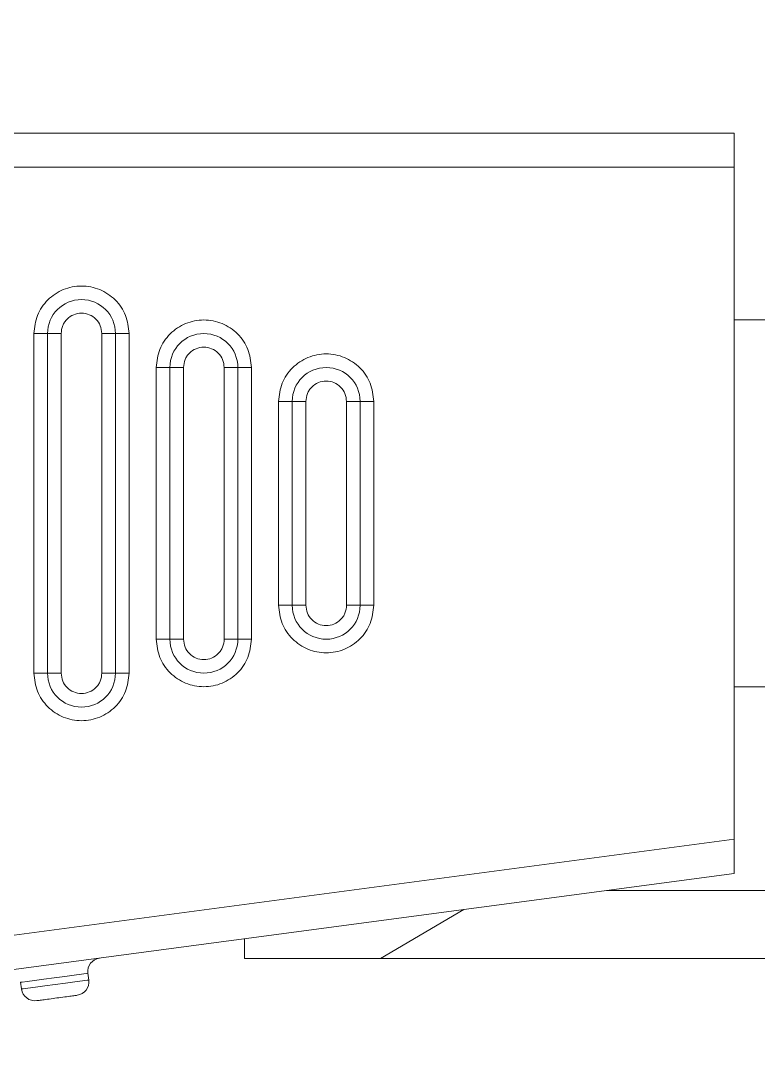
# Model space of a CAD drawing. Header units: inches. Extents: x 0.54 to 10.46, y 0.74 to 7.76.
# Drawn here: x 6.6504 to 6.8419, y 4.8742 to 5.1416 of the extents above; entities that cross this region are included whole.
import ezdxf

# ---------------------------------------------------------------- set-up
doc = ezdxf.new("R2010")
doc.units = ezdxf.units.IN
doc.header["$MEASUREMENT"] = 0
doc.layers.add('BG', color=7, linetype='Continuous')
doc.layers.add('MCG-INT-4FT', color=7, linetype='Continuous')

# ---------------------------------------------------------------- blocks, each defined once
blk = doc.blocks.new('block 2')
at = {"layer": 'BG', "true_color": 0xffffff}
h = blk.add_hatch(color=7, dxfattribs=at)
h.dxf.hatch_style = 2
edge = h.paths.add_edge_path()
edge.add_spline(control_points=[(10.29599, 0.90612), (10.29599, 0.90612), (0.87112, 0.90612), (0.87112, 0.90612), (0.87016, 0.90612), (0.86938, 0.90689), (0.86938, 0.90785), (0.86938, 0.90785), (0.86938, 7.59215), (0.86938, 7.59215), (0.86938, 7.59311), (0.87016, 7.59389), (0.87112, 7.59389), (0.87112, 7.59389), (10.29599, 7.59389), (10.29599, 7.59389), (10.29696, 7.59389), (10.29773, 7.59311), (10.29773, 7.59215), (10.29773, 7.59215), (10.29773, 0.90785), (10.29773, 0.90785), (10.29773, 0.90689), (10.29696, 0.90612), (10.29599, 0.90612)], knot_values=[0, 0, 0, 0, 1, 1, 1, 2, 2, 2, 3, 3, 3, 4, 4, 4, 5, 5, 5, 6, 6, 6, 7, 7, 7, 8, 8, 8, 8], degree=3, periodic=1)
h.paths.add_polyline_path([(0.87286, 0.90959), (10.29426, 0.90959), (10.29426, 7.59042), (0.87286, 7.59042)])
at = {"layer": 'BG', "lineweight": 0}
blk.add_open_spline([(10.29599, 0.90612), (10.29599, 0.90612), (0.87112, 0.90612), (0.87112, 0.90612), (0.87016, 0.90612), (0.86938, 0.90689), (0.86938, 0.90785), (0.86938, 0.90785), (0.86938, 7.59215), (0.86938, 7.59215), (0.86938, 7.59311), (0.87016, 7.59389), (0.87112, 7.59389), (0.87112, 7.59389), (10.29599, 7.59389), (10.29599, 7.59389), (10.29696, 7.59389), (10.29773, 7.59311), (10.29773, 7.59215), (10.29773, 7.59215), (10.29773, 0.90785), (10.29773, 0.90785), (10.29773, 0.90689), (10.29696, 0.90612), (10.29599, 0.90612)], degree=3, knots=[0, 0, 0, 0, 1, 1, 1, 2, 2, 2, 3, 3, 3, 4, 4, 4, 5, 5, 5, 6, 6, 6, 7, 7, 7, 8, 8, 8, 8], dxfattribs=at)
blk = doc.blocks.new('block 62')
at = {"layer": 'BG', "true_color": 0xffffff}
h = blk.add_hatch(color=7, dxfattribs=at)
h.dxf.hatch_style = 2
edge = h.paths.add_edge_path()
edge.add_spline(control_points=[(10.46309, 0.739), (10.46309, 0.739), (0.53691, 0.739), (0.53691, 0.739), (0.53595, 0.739), (0.53517, 0.73978), (0.53517, 0.74074), (0.53517, 0.74074), (0.53517, 7.75926), (0.53517, 7.75926), (0.53517, 7.76022), (0.53595, 7.761), (0.53691, 7.761), (0.53691, 7.761), (10.46309, 7.761), (10.46309, 7.761), (10.46406, 7.761), (10.46483, 7.76022), (10.46483, 7.75926), (10.46483, 7.75926), (10.46483, 0.74074), (10.46483, 0.74074), (10.46483, 0.73978), (10.46406, 0.739), (10.46309, 0.739)], knot_values=[0, 0, 0, 0, 1, 1, 1, 2, 2, 2, 3, 3, 3, 4, 4, 4, 5, 5, 5, 6, 6, 6, 7, 7, 7, 8, 8, 8, 8], degree=3, periodic=1)
h.paths.add_polyline_path([(0.53864, 0.74248), (10.46136, 0.74248), (10.46136, 7.75752), (0.53864, 7.75752)])
at = {"layer": 'BG', "lineweight": 0}
blk.add_open_spline([(10.46309, 0.739), (10.46309, 0.739), (0.53691, 0.739), (0.53691, 0.739), (0.53595, 0.739), (0.53517, 0.73978), (0.53517, 0.74074), (0.53517, 0.74074), (0.53517, 7.75926), (0.53517, 7.75926), (0.53517, 7.76022), (0.53595, 7.761), (0.53691, 7.761), (0.53691, 7.761), (10.46309, 7.761), (10.46309, 7.761), (10.46406, 7.761), (10.46483, 7.76022), (10.46483, 7.75926), (10.46483, 7.75926), (10.46483, 0.74074), (10.46483, 0.74074), (10.46483, 0.73978), (10.46406, 0.739), (10.46309, 0.739)], degree=3, knots=[0, 0, 0, 0, 1, 1, 1, 2, 2, 2, 3, 3, 3, 4, 4, 4, 5, 5, 5, 6, 6, 6, 7, 7, 7, 8, 8, 8, 8], dxfattribs=at)
blk = doc.blocks.new('block 1333')
at = {"layer": 'MCG-INT-4FT', "color": 7, "lineweight": 5, "true_color": 0xffffff}
blk.add_lwpolyline([(6.66089, 4.97201), (6.66089, 5.06025)], dxfattribs=at)
blk = doc.blocks.new('block 1334')
at = {"layer": 'MCG-INT-4FT', "color": 7, "lineweight": 5, "true_color": 0xffffff}
blk.add_open_spline([(6.66089, 5.06025), (6.66097, 5.06096), (6.66105, 5.06167), (6.66131, 5.06232), (6.66143, 5.06263), (6.6616, 5.06293), (6.66179, 5.06321), (6.66198, 5.06349), (6.6622, 5.06375), (6.66244, 5.06399), (6.66293, 5.06448), (6.66352, 5.06487), (6.66416, 5.06514), (6.6648, 5.0654), (6.66549, 5.06554), (6.66619, 5.06554), (6.66688, 5.06554), (6.66757, 5.0654), (6.66821, 5.06514), (6.66885, 5.06487), (6.66943, 5.06448), (6.66993, 5.06399), (6.67042, 5.06351), (6.67082, 5.06293), (6.67106, 5.06229), (6.67131, 5.06165), (6.6714, 5.06095), (6.67148, 5.06025)], degree=3, knots=[0, 0, 0, 0, 1, 1, 1, 2, 2, 2, 3, 3, 3, 4, 4, 4, 5, 5, 5, 6, 6, 6, 7, 7, 7, 8, 8, 8, 9, 9, 9, 9], dxfattribs=at)
blk = doc.blocks.new('block 1335')
at = {"layer": 'MCG-INT-4FT', "color": 7, "lineweight": 5, "true_color": 0xffffff}
blk.add_lwpolyline([(6.67148, 5.06025), (6.67148, 4.97201)], dxfattribs=at)
blk = doc.blocks.new('block 1336')
at = {"layer": 'MCG-INT-4FT', "color": 7, "lineweight": 5, "true_color": 0xffffff}
blk.add_open_spline([(6.66089, 4.97201), (6.66098, 4.97131), (6.66106, 4.97061), (6.66131, 4.96996), (6.66155, 4.96933), (6.66195, 4.96875), (6.66244, 4.96826), (6.66294, 4.96777), (6.66352, 4.96738), (6.66416, 4.96712), (6.6648, 4.96685), (6.66549, 4.96671), (6.66619, 4.96671), (6.66688, 4.96671), (6.66757, 4.96685), (6.66821, 4.96712), (6.66885, 4.96738), (6.66944, 4.96778), (6.66993, 4.96826), (6.67017, 4.9685), (6.67039, 4.96876), (6.67059, 4.96905), (6.67078, 4.96932), (6.67094, 4.96962), (6.67106, 4.96993), (6.67132, 4.97059), (6.6714, 4.9713), (6.67148, 4.97201)], degree=3, knots=[0, 0, 0, 0, 1, 1, 1, 2, 2, 2, 3, 3, 3, 4, 4, 4, 5, 5, 5, 6, 6, 6, 7, 7, 7, 8, 8, 8, 9, 9, 9, 9], dxfattribs=at)
blk = doc.blocks.new('block 1337')
at = {"layer": 'MCG-INT-4FT', "color": 7, "lineweight": 5, "true_color": 0xffffff}
blk.add_lwpolyline([(6.67501, 5.06025), (6.67501, 4.97201)], dxfattribs=at)
blk = doc.blocks.new('block 1338')
at = {"layer": 'MCG-INT-4FT', "color": 7, "lineweight": 5, "true_color": 0xffffff}
blk.add_lwpolyline([(6.67501, 4.97201), (6.67148, 4.97201)], dxfattribs=at)
blk = doc.blocks.new('block 1339')
at = {"layer": 'MCG-INT-4FT', "color": 7, "lineweight": 5, "true_color": 0xffffff}
blk.add_lwpolyline([(6.67148, 5.06025), (6.67501, 5.06025)], dxfattribs=at)
blk = doc.blocks.new('block 1350')
at = {"layer": 'MCG-INT-4FT', "color": 7, "lineweight": 5, "true_color": 0xffffff}
blk.add_lwpolyline([(6.69266, 4.98083), (6.69266, 5.05142)], dxfattribs=at)
blk = doc.blocks.new('block 1351')
at = {"layer": 'MCG-INT-4FT', "color": 7, "lineweight": 5, "true_color": 0xffffff}
blk.add_open_spline([(6.69266, 5.05142), (6.69274, 5.05213), (6.69282, 5.05284), (6.69307, 5.0535), (6.6932, 5.05381), (6.69336, 5.05411), (6.69355, 5.05438), (6.69375, 5.05467), (6.69397, 5.05493), (6.69421, 5.05517), (6.6947, 5.05565), (6.69529, 5.05605), (6.69593, 5.05631), (6.69657, 5.05658), (6.69726, 5.05672), (6.69795, 5.05672), (6.69865, 5.05672), (6.69934, 5.05658), (6.69998, 5.05631), (6.70062, 5.05605), (6.7012, 5.05566), (6.7017, 5.05517), (6.70218, 5.05468), (6.70259, 5.0541), (6.70283, 5.05347), (6.70308, 5.05282), (6.70316, 5.05212), (6.70325, 5.05142)], degree=3, knots=[0, 0, 0, 0, 1, 1, 1, 2, 2, 2, 3, 3, 3, 4, 4, 4, 5, 5, 5, 6, 6, 6, 7, 7, 7, 8, 8, 8, 9, 9, 9, 9], dxfattribs=at)
blk = doc.blocks.new('block 1352')
at = {"layer": 'MCG-INT-4FT', "color": 7, "lineweight": 5, "true_color": 0xffffff}
blk.add_lwpolyline([(6.70325, 5.05142), (6.70325, 4.98083)], dxfattribs=at)
blk = doc.blocks.new('block 1353')
at = {"layer": 'MCG-INT-4FT', "color": 7, "lineweight": 5, "true_color": 0xffffff}
blk.add_open_spline([(6.69266, 4.98083), (6.69274, 4.98013), (6.69282, 4.97943), (6.69307, 4.97878), (6.69332, 4.97815), (6.69372, 4.97757), (6.69421, 4.97709), (6.6947, 4.9766), (6.69529, 4.97621), (6.69593, 4.97594), (6.69657, 4.97568), (6.69726, 4.97554), (6.69795, 4.97554), (6.69865, 4.97554), (6.69934, 4.97567), (6.69998, 4.97594), (6.70062, 4.97621), (6.7012, 4.9766), (6.7017, 4.97709), (6.70194, 4.97733), (6.70216, 4.97759), (6.70235, 4.97787), (6.70254, 4.97815), (6.70271, 4.97845), (6.70283, 4.97876), (6.70309, 4.97941), (6.70317, 4.98012), (6.70325, 4.98083)], degree=3, knots=[0, 0, 0, 0, 1, 1, 1, 2, 2, 2, 3, 3, 3, 4, 4, 4, 5, 5, 5, 6, 6, 6, 7, 7, 7, 8, 8, 8, 9, 9, 9, 9], dxfattribs=at)
blk = doc.blocks.new('block 1361')
at = {"layer": 'MCG-INT-4FT', "color": 7, "lineweight": 5, "true_color": 0xffffff}
blk.add_lwpolyline([(6.70678, 5.05142), (6.70678, 4.98083)], dxfattribs=at)
blk = doc.blocks.new('block 1362')
at = {"layer": 'MCG-INT-4FT', "color": 7, "lineweight": 5, "true_color": 0xffffff}
blk.add_open_spline([(6.70678, 4.98083), (6.70671, 4.98083), (6.70651, 4.98083), (6.70651, 4.98083), (6.70651, 4.98083), (6.70618, 4.98083), (6.70618, 4.98083), (6.70618, 4.98083), (6.70574, 4.98083), (6.70574, 4.98083), (6.70574, 4.98083), (6.70521, 4.98083), (6.70521, 4.98083), (6.70521, 4.98083), (6.7046, 4.98083), (6.7046, 4.98083), (6.7046, 4.98083), (6.70394, 4.98083), (6.70394, 4.98083), (6.70394, 4.98083), (6.70325, 4.98083), (6.70325, 4.98083)], degree=3, knots=[0, 0, 0, 0, 1, 1, 1, 2, 2, 2, 3, 3, 3, 4, 4, 4, 5, 5, 5, 6, 6, 6, 7, 7, 7, 7], dxfattribs=at)
blk = doc.blocks.new('block 1363')
at = {"layer": 'MCG-INT-4FT', "color": 7, "lineweight": 5, "true_color": 0xffffff}
blk.add_lwpolyline([(6.70325, 5.05142), (6.70678, 5.05142)], dxfattribs=at)
blk = doc.blocks.new('block 1367')
at = {"layer": 'MCG-INT-4FT', "color": 7, "lineweight": 5, "true_color": 0xffffff}
blk.add_lwpolyline([(6.72442, 4.98966), (6.72442, 5.0426)], dxfattribs=at)
blk = doc.blocks.new('block 1368')
at = {"layer": 'MCG-INT-4FT', "color": 7, "lineweight": 5, "true_color": 0xffffff}
blk.add_open_spline([(6.72442, 5.0426), (6.7245, 5.04331), (6.72458, 5.04402), (6.72484, 5.04467), (6.72496, 5.04498), (6.72513, 5.04528), (6.72532, 5.04556), (6.72551, 5.04584), (6.72573, 5.0461), (6.72598, 5.04634), (6.72647, 5.04683), (6.72705, 5.04722), (6.72769, 5.04749), (6.72833, 5.04776), (6.72903, 5.04789), (6.72972, 5.04789), (6.73041, 5.04789), (6.73111, 5.04775), (6.73174, 5.04749), (6.73238, 5.04722), (6.73297, 5.04683), (6.73346, 5.04634), (6.73395, 5.04586), (6.73435, 5.04528), (6.7346, 5.04465), (6.73485, 5.044), (6.73493, 5.0433), (6.73501, 5.0426)], degree=3, knots=[0, 0, 0, 0, 1, 1, 1, 2, 2, 2, 3, 3, 3, 4, 4, 4, 5, 5, 5, 6, 6, 6, 7, 7, 7, 8, 8, 8, 9, 9, 9, 9], dxfattribs=at)
blk = doc.blocks.new('block 1369')
at = {"layer": 'MCG-INT-4FT', "color": 7, "lineweight": 5, "true_color": 0xffffff}
blk.add_lwpolyline([(6.73501, 5.0426), (6.73501, 4.98966)], dxfattribs=at)
blk = doc.blocks.new('block 1370')
at = {"layer": 'MCG-INT-4FT', "color": 7, "lineweight": 5, "true_color": 0xffffff}
blk.add_open_spline([(6.72442, 4.98966), (6.72451, 4.98895), (6.72459, 4.98825), (6.72484, 4.98761), (6.72508, 4.98698), (6.72549, 4.9864), (6.72598, 4.98591), (6.72647, 4.98542), (6.72705, 4.98503), (6.72769, 4.98476), (6.72833, 4.9845), (6.72903, 4.98436), (6.72972, 4.98436), (6.73041, 4.98436), (6.7311, 4.9845), (6.73174, 4.98476), (6.73238, 4.98503), (6.73297, 4.98543), (6.73346, 4.98591), (6.73371, 4.98615), (6.73393, 4.98641), (6.73412, 4.98669), (6.73431, 4.98697), (6.73447, 4.98727), (6.7346, 4.98758), (6.73486, 4.98823), (6.73493, 4.98894), (6.73501, 4.98966)], degree=3, knots=[0, 0, 0, 0, 1, 1, 1, 2, 2, 2, 3, 3, 3, 4, 4, 4, 5, 5, 5, 6, 6, 6, 7, 7, 7, 8, 8, 8, 9, 9, 9, 9], dxfattribs=at)
blk = doc.blocks.new('block 1371')
at = {"layer": 'MCG-INT-4FT', "color": 7, "lineweight": 5, "true_color": 0xffffff}
blk.add_lwpolyline([(6.72089, 4.98966), (6.72089, 5.0426)], dxfattribs=at)
blk = doc.blocks.new('block 1372')
at = {"layer": 'MCG-INT-4FT', "color": 7, "lineweight": 5, "true_color": 0xffffff}
blk.add_lwpolyline([(6.72442, 5.0426), (6.72089, 5.0426)], dxfattribs=at)
blk = doc.blocks.new('block 1373')
at = {"layer": 'MCG-INT-4FT', "color": 7, "lineweight": 5, "true_color": 0xffffff}
blk.add_lwpolyline([(6.72442, 4.98966), (6.72089, 4.98966)], dxfattribs=at)
blk = doc.blocks.new('block 1374')
at = {"layer": 'MCG-INT-4FT', "color": 7, "lineweight": 5, "true_color": 0xffffff}
blk.add_lwpolyline([(6.68913, 4.98083), (6.68913, 5.05142)], dxfattribs=at)
blk = doc.blocks.new('block 1375')
at = {"layer": 'MCG-INT-4FT', "color": 7, "lineweight": 5, "true_color": 0xffffff}
blk.add_lwpolyline([(6.69266, 5.05142), (6.68913, 5.05142)], dxfattribs=at)
blk = doc.blocks.new('block 1376')
at = {"layer": 'MCG-INT-4FT', "color": 7, "lineweight": 5, "true_color": 0xffffff}
blk.add_lwpolyline([(6.69266, 4.98083), (6.68913, 4.98083)], dxfattribs=at)
blk = doc.blocks.new('block 1377')
at = {"layer": 'MCG-INT-4FT', "color": 7, "lineweight": 5, "true_color": 0xffffff}
blk.add_lwpolyline([(6.73854, 5.0426), (6.73854, 4.98966)], dxfattribs=at)
blk = doc.blocks.new('block 1378')
at = {"layer": 'MCG-INT-4FT', "color": 7, "lineweight": 5, "true_color": 0xffffff}
blk.add_lwpolyline([(6.73854, 4.98966), (6.73501, 4.98966)], dxfattribs=at)
blk = doc.blocks.new('block 1379')
at = {"layer": 'MCG-INT-4FT', "color": 7, "lineweight": 5, "true_color": 0xffffff}
blk.add_lwpolyline([(6.73501, 5.0426), (6.73854, 5.0426)], dxfattribs=at)
blk = doc.blocks.new('block 1380')
at = {"layer": 'MCG-INT-4FT', "color": 7, "lineweight": 5, "true_color": 0xffffff}
blk.add_lwpolyline([(6.65736, 4.97201), (6.65736, 5.06025)], dxfattribs=at)
blk = doc.blocks.new('block 1381')
at = {"layer": 'MCG-INT-4FT', "color": 7, "lineweight": 5, "true_color": 0xffffff}
blk.add_lwpolyline([(6.66089, 5.06025), (6.65736, 5.06025)], dxfattribs=at)
blk = doc.blocks.new('block 1382')
at = {"layer": 'MCG-INT-4FT', "color": 7, "lineweight": 5, "true_color": 0xffffff}
blk.add_lwpolyline([(6.66089, 4.97201), (6.65736, 4.97201)], dxfattribs=at)
blk = doc.blocks.new('block 1387')
at = {"layer": 'MCG-INT-4FT', "color": 7, "lineweight": 5, "true_color": 0xffffff}
blk.add_open_spline([(6.65736, 4.97201), (6.65736, 4.96713), (6.66131, 4.96318), (6.66619, 4.96318), (6.67106, 4.96318), (6.67501, 4.96713), (6.67501, 4.97201)], degree=3, knots=[0, 0, 0, 0, 1, 1, 1, 2, 2, 2, 2], dxfattribs=at)
blk = doc.blocks.new('block 1388')
at = {"layer": 'MCG-INT-4FT', "color": 7, "lineweight": 5, "true_color": 0xffffff}
blk.add_open_spline([(6.70678, 5.05142), (6.70678, 5.0563), (6.70283, 5.06025), (6.69795, 5.06025), (6.69308, 5.06025), (6.68913, 5.0563), (6.68913, 5.05142)], degree=3, knots=[0, 0, 0, 0, 1, 1, 1, 2, 2, 2, 2], dxfattribs=at)
blk = doc.blocks.new('block 1389')
at = {"layer": 'MCG-INT-4FT', "color": 7, "lineweight": 5, "true_color": 0xffffff}
blk.add_open_spline([(6.67501, 5.06025), (6.67501, 5.06512), (6.67106, 5.06907), (6.66619, 5.06907), (6.66131, 5.06907), (6.65736, 5.06512), (6.65736, 5.06025)], degree=3, knots=[0, 0, 0, 0, 1, 1, 1, 2, 2, 2, 2], dxfattribs=at)
blk = doc.blocks.new('block 1390')
at = {"layer": 'MCG-INT-4FT', "color": 7, "lineweight": 5, "true_color": 0xffffff}
blk.add_open_spline([(6.68913, 4.98083), (6.68913, 4.97596), (6.69308, 4.97201), (6.69795, 4.97201), (6.70283, 4.97201), (6.70678, 4.97596), (6.70678, 4.98083)], degree=3, knots=[0, 0, 0, 0, 1, 1, 1, 2, 2, 2, 2], dxfattribs=at)
blk = doc.blocks.new('block 1391')
at = {"layer": 'MCG-INT-4FT', "color": 7, "lineweight": 5, "true_color": 0xffffff}
blk.add_open_spline([(6.73854, 5.0426), (6.73854, 5.04747), (6.73459, 5.05142), (6.72972, 5.05142), (6.72485, 5.05142), (6.72089, 5.04747), (6.72089, 5.0426)], degree=3, knots=[0, 0, 0, 0, 1, 1, 1, 2, 2, 2, 2], dxfattribs=at)
blk = doc.blocks.new('block 1392')
at = {"layer": 'MCG-INT-4FT', "color": 7, "lineweight": 5, "true_color": 0xffffff}
blk.add_open_spline([(6.72089, 4.98966), (6.72089, 4.98478), (6.72485, 4.98083), (6.72972, 4.98083), (6.73459, 4.98083), (6.73854, 4.98478), (6.73854, 4.98966)], degree=3, knots=[0, 0, 0, 0, 1, 1, 1, 2, 2, 2, 2], dxfattribs=at)
blk = doc.blocks.new('block 1399')
at = {"layer": 'MCG-INT-4FT', "color": 7, "lineweight": 5, "true_color": 0xffffff}
blk.add_lwpolyline([(6.65383, 5.06025), (6.65736, 5.06025)], dxfattribs=at)
blk = doc.blocks.new('block 1400')
at = {"layer": 'MCG-INT-4FT', "color": 7, "lineweight": 5, "true_color": 0xffffff}
blk.add_open_spline([(6.67854, 5.06025), (6.67835, 5.06186), (6.67817, 5.06348), (6.6776, 5.06497), (6.67703, 5.06646), (6.67608, 5.06784), (6.67492, 5.06898), (6.67376, 5.07013), (6.6724, 5.07104), (6.67091, 5.07166), (6.66942, 5.07228), (6.6678, 5.0726), (6.66619, 5.0726), (6.66457, 5.0726), (6.66295, 5.07228), (6.66146, 5.07166), (6.65997, 5.07104), (6.65861, 5.07013), (6.65745, 5.06898), (6.65629, 5.06784), (6.65534, 5.06646), (6.65477, 5.06497), (6.6542, 5.06348), (6.65402, 5.06186), (6.65383, 5.06025)], degree=3, knots=[0, 0, 0, 0, 1, 1, 1, 2, 2, 2, 3, 3, 3, 4, 4, 4, 5, 5, 5, 6, 6, 6, 7, 7, 7, 8, 8, 8, 8], dxfattribs=at)
blk = doc.blocks.new('block 1401')
at = {"layer": 'MCG-INT-4FT', "color": 7, "lineweight": 5, "true_color": 0xffffff}
blk.add_lwpolyline([(6.67854, 5.06025), (6.67501, 5.06025)], dxfattribs=at)
blk = doc.blocks.new('block 1402')
at = {"layer": 'MCG-INT-4FT', "color": 7, "lineweight": 5, "true_color": 0xffffff}
blk.add_lwpolyline([(6.6856, 5.05142), (6.68913, 5.05142)], dxfattribs=at)
blk = doc.blocks.new('block 1403')
at = {"layer": 'MCG-INT-4FT', "color": 7, "lineweight": 5, "true_color": 0xffffff}
blk.add_open_spline([(6.71031, 5.05142), (6.71012, 5.05304), (6.70993, 5.05465), (6.70937, 5.05614), (6.7088, 5.05764), (6.70785, 5.05901), (6.70669, 5.06016), (6.70553, 5.0613), (6.70417, 5.06222), (6.70268, 5.06284), (6.70119, 5.06345), (6.69957, 5.06378), (6.69795, 5.06378), (6.69633, 5.06378), (6.69471, 5.06345), (6.69322, 5.06284), (6.69174, 5.06222), (6.69037, 5.0613), (6.68922, 5.06016), (6.68806, 5.05901), (6.68711, 5.05764), (6.68654, 5.05614), (6.68597, 5.05465), (6.68578, 5.05304), (6.6856, 5.05142)], degree=3, knots=[0, 0, 0, 0, 1, 1, 1, 2, 2, 2, 3, 3, 3, 4, 4, 4, 5, 5, 5, 6, 6, 6, 7, 7, 7, 8, 8, 8, 8], dxfattribs=at)
blk = doc.blocks.new('block 1404')
at = {"layer": 'MCG-INT-4FT', "color": 7, "lineweight": 5, "true_color": 0xffffff}
blk.add_lwpolyline([(6.71031, 5.05142), (6.70678, 5.05142)], dxfattribs=at)
blk = doc.blocks.new('block 1405')
at = {"layer": 'MCG-INT-4FT', "color": 7, "lineweight": 5, "true_color": 0xffffff}
blk.add_lwpolyline([(6.71736, 5.0426), (6.72089, 5.0426)], dxfattribs=at)
blk = doc.blocks.new('block 1406')
at = {"layer": 'MCG-INT-4FT', "color": 7, "lineweight": 5, "true_color": 0xffffff}
blk.add_open_spline([(6.74207, 5.0426), (6.74189, 5.04421), (6.7417, 5.04583), (6.74113, 5.04732), (6.74056, 5.04882), (6.73961, 5.05019), (6.73845, 5.05133), (6.7373, 5.05248), (6.73594, 5.05339), (6.73445, 5.05401), (6.73296, 5.05463), (6.73134, 5.05495), (6.72972, 5.05495), (6.7281, 5.05495), (6.72648, 5.05463), (6.72499, 5.05401), (6.7235, 5.05339), (6.72214, 5.05248), (6.72098, 5.05133), (6.71983, 5.05019), (6.71887, 5.04882), (6.7183, 5.04732), (6.71774, 5.04583), (6.71755, 5.04421), (6.71736, 5.0426)], degree=3, knots=[0, 0, 0, 0, 1, 1, 1, 2, 2, 2, 3, 3, 3, 4, 4, 4, 5, 5, 5, 6, 6, 6, 7, 7, 7, 8, 8, 8, 8], dxfattribs=at)
blk = doc.blocks.new('block 1407')
at = {"layer": 'MCG-INT-4FT', "color": 7, "lineweight": 5, "true_color": 0xffffff}
blk.add_lwpolyline([(6.74207, 5.0426), (6.73854, 5.0426)], dxfattribs=at)
blk = doc.blocks.new('block 1414')
at = {"layer": 'MCG-INT-4FT', "color": 7, "lineweight": 5, "true_color": 0xffffff}
blk.add_lwpolyline([(6.67501, 4.97201), (6.67854, 4.97201)], dxfattribs=at)
blk = doc.blocks.new('block 1415')
at = {"layer": 'MCG-INT-4FT', "color": 7, "lineweight": 5, "true_color": 0xffffff}
blk.add_open_spline([(6.65383, 4.97201), (6.65402, 4.97039), (6.6542, 4.96878), (6.65477, 4.96729), (6.65534, 4.96579), (6.65629, 4.96442), (6.65745, 4.96327), (6.65861, 4.96213), (6.65997, 4.96121), (6.66146, 4.96059), (6.66295, 4.95998), (6.66457, 4.95965), (6.66619, 4.95965), (6.6678, 4.95965), (6.66942, 4.95998), (6.67091, 4.96059), (6.6724, 4.96121), (6.67376, 4.96213), (6.67492, 4.96327), (6.67608, 4.96442), (6.67703, 4.96579), (6.6776, 4.96729), (6.67817, 4.96878), (6.67835, 4.97039), (6.67854, 4.97201)], degree=3, knots=[0, 0, 0, 0, 1, 1, 1, 2, 2, 2, 3, 3, 3, 4, 4, 4, 5, 5, 5, 6, 6, 6, 7, 7, 7, 8, 8, 8, 8], dxfattribs=at)
blk = doc.blocks.new('block 1416')
at = {"layer": 'MCG-INT-4FT', "color": 7, "lineweight": 5, "true_color": 0xffffff}
blk.add_lwpolyline([(6.65383, 4.97201), (6.65736, 4.97201)], dxfattribs=at)
blk = doc.blocks.new('block 1417')
at = {"layer": 'MCG-INT-4FT', "color": 7, "lineweight": 5, "true_color": 0xffffff}
blk.add_lwpolyline([(6.70678, 4.98083), (6.71031, 4.98083)], dxfattribs=at)
blk = doc.blocks.new('block 1418')
at = {"layer": 'MCG-INT-4FT', "color": 7, "lineweight": 5, "true_color": 0xffffff}
blk.add_open_spline([(6.6856, 4.98083), (6.68578, 4.97922), (6.68597, 4.9776), (6.68654, 4.97611), (6.68711, 4.97461), (6.68806, 4.97324), (6.68922, 4.97209), (6.69037, 4.97095), (6.69174, 4.97004), (6.69322, 4.96942), (6.69471, 4.9688), (6.69633, 4.96848), (6.69795, 4.96848), (6.69957, 4.96848), (6.70119, 4.9688), (6.70268, 4.96942), (6.70417, 4.97004), (6.70553, 4.97095), (6.70669, 4.97209), (6.70785, 4.97324), (6.7088, 4.97461), (6.70937, 4.97611), (6.70993, 4.9776), (6.71012, 4.97922), (6.71031, 4.98083)], degree=3, knots=[0, 0, 0, 0, 1, 1, 1, 2, 2, 2, 3, 3, 3, 4, 4, 4, 5, 5, 5, 6, 6, 6, 7, 7, 7, 8, 8, 8, 8], dxfattribs=at)
blk = doc.blocks.new('block 1419')
at = {"layer": 'MCG-INT-4FT', "color": 7, "lineweight": 5, "true_color": 0xffffff}
blk.add_lwpolyline([(6.6856, 4.98083), (6.68913, 4.98083)], dxfattribs=at)
blk = doc.blocks.new('block 1420')
at = {"layer": 'MCG-INT-4FT', "color": 7, "lineweight": 5, "true_color": 0xffffff}
blk.add_lwpolyline([(6.73854, 4.98966), (6.74207, 4.98966)], dxfattribs=at)
blk = doc.blocks.new('block 1421')
at = {"layer": 'MCG-INT-4FT', "color": 7, "lineweight": 5, "true_color": 0xffffff}
blk.add_open_spline([(6.71736, 4.98966), (6.71755, 4.98804), (6.71774, 4.98643), (6.7183, 4.98493), (6.71887, 4.98344), (6.71983, 4.98206), (6.72098, 4.98092), (6.72214, 4.97978), (6.7235, 4.97886), (6.72499, 4.97824), (6.72648, 4.97762), (6.7281, 4.9773), (6.72972, 4.9773), (6.73134, 4.9773), (6.73296, 4.97762), (6.73445, 4.97824), (6.73594, 4.97886), (6.7373, 4.97978), (6.73845, 4.98092), (6.73961, 4.98206), (6.74056, 4.98344), (6.74113, 4.98493), (6.7417, 4.98643), (6.74189, 4.98804), (6.74207, 4.98966)], degree=3, knots=[0, 0, 0, 0, 1, 1, 1, 2, 2, 2, 3, 3, 3, 4, 4, 4, 5, 5, 5, 6, 6, 6, 7, 7, 7, 8, 8, 8, 8], dxfattribs=at)
blk = doc.blocks.new('block 1422')
at = {"layer": 'MCG-INT-4FT', "color": 7, "lineweight": 5, "true_color": 0xffffff}
blk.add_lwpolyline([(6.71736, 4.98966), (6.72089, 4.98966)], dxfattribs=at)
blk = doc.blocks.new('block 1427')
at = {"layer": 'MCG-INT-4FT', "color": 7, "lineweight": 5, "true_color": 0xffffff}
blk.add_lwpolyline([(6.67854, 4.97201), (6.67854, 5.06025)], dxfattribs=at)
blk = doc.blocks.new('block 1428')
at = {"layer": 'MCG-INT-4FT', "color": 7, "lineweight": 5, "true_color": 0xffffff}
blk.add_lwpolyline([(6.65383, 5.06025), (6.65383, 4.97201)], dxfattribs=at)
blk = doc.blocks.new('block 1429')
at = {"layer": 'MCG-INT-4FT', "color": 7, "lineweight": 5, "true_color": 0xffffff}
blk.add_lwpolyline([(6.6856, 5.05142), (6.6856, 4.98083)], dxfattribs=at)
blk = doc.blocks.new('block 1430')
at = {"layer": 'MCG-INT-4FT', "color": 7, "lineweight": 5, "true_color": 0xffffff}
blk.add_lwpolyline([(6.71031, 4.98083), (6.71031, 5.05142)], dxfattribs=at)
blk = doc.blocks.new('block 1431')
at = {"layer": 'MCG-INT-4FT', "color": 7, "lineweight": 5, "true_color": 0xffffff}
blk.add_lwpolyline([(6.74207, 4.98966), (6.74207, 5.0426)], dxfattribs=at)
blk = doc.blocks.new('block 1432')
at = {"layer": 'MCG-INT-4FT', "color": 7, "lineweight": 5, "true_color": 0xffffff}
blk.add_lwpolyline([(6.71736, 5.0426), (6.71736, 4.98966)], dxfattribs=at)
blk = doc.blocks.new('block 1439')
at = {"layer": 'MCG-INT-4FT', "color": 7, "lineweight": 5, "true_color": 0xffffff}
blk.add_lwpolyline([(6.83561, 4.92885), (6.57202, 4.8937)], dxfattribs=at)
blk = doc.blocks.new('block 1442')
at = {"layer": 'MCG-INT-4FT', "color": 7, "lineweight": 5, "true_color": 0xffffff}
blk.add_lwpolyline([(6.49147, 5.10348), (6.83561, 5.10348)], dxfattribs=at)
blk = doc.blocks.new('block 1443')
at = {"layer": 'MCG-INT-4FT', "color": 7, "lineweight": 5, "true_color": 0xffffff}
blk.add_lwpolyline([(6.83561, 5.10348), (6.83561, 4.92885)], dxfattribs=at)
blk = doc.blocks.new('block 1447')
at = {"layer": 'MCG-INT-4FT', "color": 7, "lineweight": 5, "true_color": 0xffffff}
blk.add_lwpolyline([(6.83561, 5.11231), (6.49147, 5.11231)], dxfattribs=at)
blk = doc.blocks.new('block 1448')
at = {"layer": 'MCG-INT-4FT', "color": 7, "lineweight": 5, "true_color": 0xffffff}
blk.add_lwpolyline([(6.83561, 5.10348), (6.83561, 5.11231)], dxfattribs=at)
blk = doc.blocks.new('block 1450')
at = {"layer": 'MCG-INT-4FT', "color": 7, "lineweight": 5, "true_color": 0xffffff}
blk.add_lwpolyline([(6.83561, 4.91995), (6.83561, 4.92885)], dxfattribs=at)
blk = doc.blocks.new('block 1451')
at = {"layer": 'MCG-INT-4FT', "color": 7, "lineweight": 5, "true_color": 0xffffff}
blk.add_lwpolyline([(6.83561, 4.91995), (6.57318, 4.88496)], dxfattribs=at)
blk = doc.blocks.new('block 1478')
at = {"layer": 'MCG-INT-4FT', "color": 7, "lineweight": 5, "true_color": 0xffffff}
blk.add_open_spline([(6.67089, 4.89798), (6.66896, 4.89773), (6.6676, 4.89595), (6.66786, 4.89402)], degree=3, dxfattribs=at)
blk = doc.blocks.new('block 1479')
at = {"layer": 'MCG-INT-4FT', "color": 7, "lineweight": 5, "true_color": 0xffffff}
blk.add_lwpolyline([(6.66786, 4.89402), (6.66743, 4.89396), (6.66619, 4.8938), (6.66426, 4.89354), (6.66182, 4.89321), (6.65912, 4.89285), (6.65641, 4.89249), (6.65397, 4.89217), (6.65204, 4.89191), (6.6508, 4.89174), (6.65037, 4.89169)], dxfattribs=at)
blk = doc.blocks.new('block 1480')
at = {"layer": 'MCG-INT-4FT', "color": 7, "lineweight": 5, "true_color": 0xffffff}
blk.add_lwpolyline([(6.6506, 4.88994), (6.65103, 4.88999), (6.65227, 4.89016), (6.65421, 4.89042), (6.65665, 4.89074), (6.65935, 4.8911), (6.66205, 4.89146), (6.66449, 4.89179), (6.66643, 4.89205), (6.66767, 4.89221), (6.6681, 4.89227)], dxfattribs=at)
blk = doc.blocks.new('block 1481')
at = {"layer": 'MCG-INT-4FT', "color": 7, "lineweight": 5, "true_color": 0xffffff}
blk.add_open_spline([(6.66506, 4.88831), (6.667, 4.88856), (6.66835, 4.89034), (6.6681, 4.89227)], degree=3, dxfattribs=at)
blk = doc.blocks.new('block 1482')
at = {"layer": 'MCG-INT-4FT', "color": 7, "lineweight": 5, "true_color": 0xffffff}
blk.add_open_spline([(6.65457, 4.88691), (6.65465, 4.88692), (6.65472, 4.88693), (6.65498, 4.88696), (6.6551, 4.88698), (6.65527, 4.887), (6.65545, 4.88702), (6.65565, 4.88705), (6.65586, 4.88708), (6.65611, 4.88711), (6.65659, 4.88718), (6.65717, 4.88725), (6.65781, 4.88734), (6.65844, 4.88742), (6.65913, 4.88751), (6.65982, 4.88761), (6.6605, 4.8877), (6.66119, 4.88779), (6.66182, 4.88787), (6.66246, 4.88796), (6.66304, 4.88803), (6.66353, 4.8881), (6.66401, 4.88816), (6.66441, 4.88822), (6.66465, 4.88825), (6.6649, 4.88828), (6.66498, 4.88829), (6.66506, 4.88831)], degree=3, knots=[0, 0, 0, 0, 1, 1, 1, 2, 2, 2, 3, 3, 3, 4, 4, 4, 5, 5, 5, 6, 6, 6, 7, 7, 7, 8, 8, 8, 9, 9, 9, 9], dxfattribs=at)
blk = doc.blocks.new('block 1483')
at = {"layer": 'MCG-INT-4FT', "color": 7, "lineweight": 5, "true_color": 0xffffff}
blk.add_open_spline([(6.6506, 4.88994), (6.65086, 4.88801), (6.65264, 4.88665), (6.65457, 4.88691)], degree=3, dxfattribs=at)
blk = doc.blocks.new('block 1484')
at = {"layer": 'MCG-INT-4FT', "color": 7, "lineweight": 5, "true_color": 0xffffff}
blk.add_lwpolyline([(6.66786, 4.89402), (6.6681, 4.89227)], dxfattribs=at)
blk = doc.blocks.new('block 1485')
at = {"layer": 'MCG-INT-4FT', "color": 7, "lineweight": 5, "true_color": 0xffffff}
blk.add_lwpolyline([(6.65037, 4.89169), (6.6506, 4.88994)], dxfattribs=at)
blk = doc.blocks.new('block 1490')
at = {"layer": 'MCG-INT-4FT', "color": 7, "lineweight": 5, "true_color": 0xffffff}
blk.add_lwpolyline([(6.8709, 4.96848), (6.83561, 4.96848)], dxfattribs=at)
blk = doc.blocks.new('block 1491')
at = {"layer": 'MCG-INT-4FT', "color": 7, "lineweight": 5, "true_color": 0xffffff}
blk.add_lwpolyline([(6.8709, 5.06378), (6.83561, 5.06378)], dxfattribs=at)
blk = doc.blocks.new('block 1498')
at = {"layer": 'MCG-INT-4FT', "color": 7, "lineweight": 5, "true_color": 0xffffff}
blk.add_lwpolyline([(6.86208, 4.91553), (6.80252, 4.91553)], dxfattribs=at)
blk = doc.blocks.new('block 1499')
at = {"layer": 'MCG-INT-4FT', "color": 7, "lineweight": 5, "true_color": 0xffffff}
blk.add_lwpolyline([(6.76543, 4.91059), (6.74384, 4.89789)], dxfattribs=at)
blk = doc.blocks.new('block 1500')
at = {"layer": 'MCG-INT-4FT', "color": 7, "lineweight": 5, "true_color": 0xffffff}
blk.add_lwpolyline([(6.70854, 4.89789), (6.74384, 4.89789)], dxfattribs=at)
blk = doc.blocks.new('block 1501')
at = {"layer": 'MCG-INT-4FT', "color": 7, "lineweight": 5, "true_color": 0xffffff}
blk.add_lwpolyline([(6.70854, 4.903), (6.70854, 4.89789)], dxfattribs=at)
blk = doc.blocks.new('block 1506')
at = {"layer": 'MCG-INT-4FT', "color": 7, "lineweight": 5, "true_color": 0xffffff}
blk.add_lwpolyline([(6.74384, 4.89789), (6.99444, 4.89789)], dxfattribs=at)

msp = doc.modelspace()

# ---------------------------------------------------------------- block references
at = {"layer": 'BG'}
for name in ['block 62', 'block 2']:
    msp.add_blockref(name, (0, 0), dxfattribs=at)
at = {"layer": 'MCG-INT-4FT'}
for name in ['block 1447', 'block 1448', 'block 1442', 'block 1443', 'block 1400', 'block 1389', 'block 1334', 'block 1403', 'block 1491', 'block 1399', 'block 1428', 'block 1380', 'block 1381', 'block 1333', 'block 1335', 'block 1339', 'block 1337', 'block 1401', 'block 1427', 'block 1388', 'block 1351', 'block 1406', 'block 1402', 'block 1429', 'block 1374', 'block 1375', 'block 1350', 'block 1352', 'block 1363', 'block 1361', 'block 1404', 'block 1430', 'block 1391', 'block 1368', 'block 1405', 'block 1432', 'block 1371', 'block 1372', 'block 1367', 'block 1369', 'block 1379', 'block 1377', 'block 1407', 'block 1431', 'block 1421', 'block 1422', 'block 1373', 'block 1392', 'block 1370', 'block 1378', 'block 1420', 'block 1418', 'block 1419', 'block 1376', 'block 1390', 'block 1353', 'block 1362', 'block 1417', 'block 1415', 'block 1416', 'block 1382', 'block 1387', 'block 1336', 'block 1338', 'block 1414', 'block 1490', 'block 1439', 'block 1450', 'block 1451', 'block 1498', 'block 1499', 'block 1501', 'block 1478', 'block 1500', 'block 1506', 'block 1479', 'block 1480', 'block 1481', 'block 1484', 'block 1485', 'block 1483', 'block 1482']:
    msp.add_blockref(name, (0, 0), dxfattribs=at)

doc.saveas('drawing.dxf')
